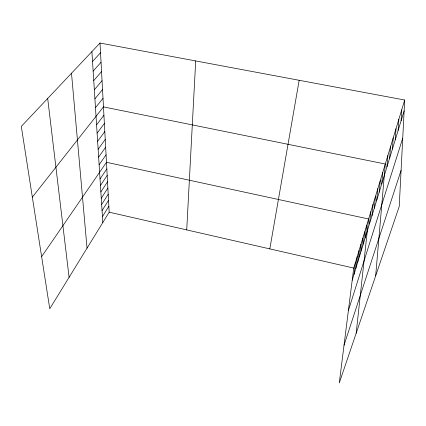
<?xml version="1.0" encoding="UTF-8"?>
<svg xmlns="http://www.w3.org/2000/svg" width="426" height="426" viewBox="0 0 426 426"><rect width="100%" height="100%" fill="white"/><g stroke="black" fill="none" stroke-linecap="round" stroke-linejoin="round"><path stroke-width="0.64" d="M404.7 100.025L399.226 206.504L339.288 382.958L353.729 268.076L404.7 100.025L100.009 43.042L21.3 126.421L49.757 308.749L109.178 212.185L100.009 43.042M186.726 229.907L195.699 60.939M401.106 120.718L401.734 109.801M398.14 130.399L398.837 119.36M395.243 139.85L396.004 128.695M392.41 149.084L393.235 137.827M389.646 158.11L390.525 146.752M386.941 166.928L387.878 155.485M375.668 275.856L385.29 164.026L103.47 106.894L32.339 197.163M381.712 183.995L382.756 172.381M379.177 192.248L380.274 180.565M376.706 200.321L377.841 188.574M374.278 208.229L375.466 196.418M371.909 215.966L373.133 204.097M369.587 223.543L370.849 211.626M356.163 333.281L368.612 218.996L106.473 162.29L41.62 256.638M365.3 237.522L366.637 225.519M363.325 243.96L364.693 231.925M361.386 250.286L362.787 238.219M359.485 256.495L360.913 244.396M357.611 262.597L359.07 250.472M355.774 268.588L357.26 256.441M353.969 274.477L355.476 262.31M269.812 248.896L299.169 80.29M352.195 280.265L404.146 110.808M348.388 310.57L402.74 138.141M344.022 345.284L401.084 170.363M102.432 216.616L108.859 206.301M102.048 210.598L108.534 200.321M101.66 204.48L108.204 194.24M101.26 198.255L107.869 188.063M100.855 191.929L107.528 181.78M100.445 185.496L107.182 175.395M100.03 178.947L106.83 168.898M99.125 164.761L106.069 154.83M98.635 157.088L105.659 147.226M98.134 149.26L105.238 139.478M97.623 141.278L104.807 131.57M97.101 133.13L104.37 123.508M96.574 124.818L103.923 115.286M95.477 107.671L103.007 98.331M94.913 98.827L102.533 89.593M94.338 89.79L102.048 80.674M93.747 80.562L101.553 71.563M93.145 71.126L101.047 62.26M92.533 61.488L100.536 52.755M109.178 212.185L353.729 268.076M47.685 98.47L69.092 277.326M71.499 73.245L87.042 248.161M91.899 51.631L102.81 222.532"/></g></svg>
